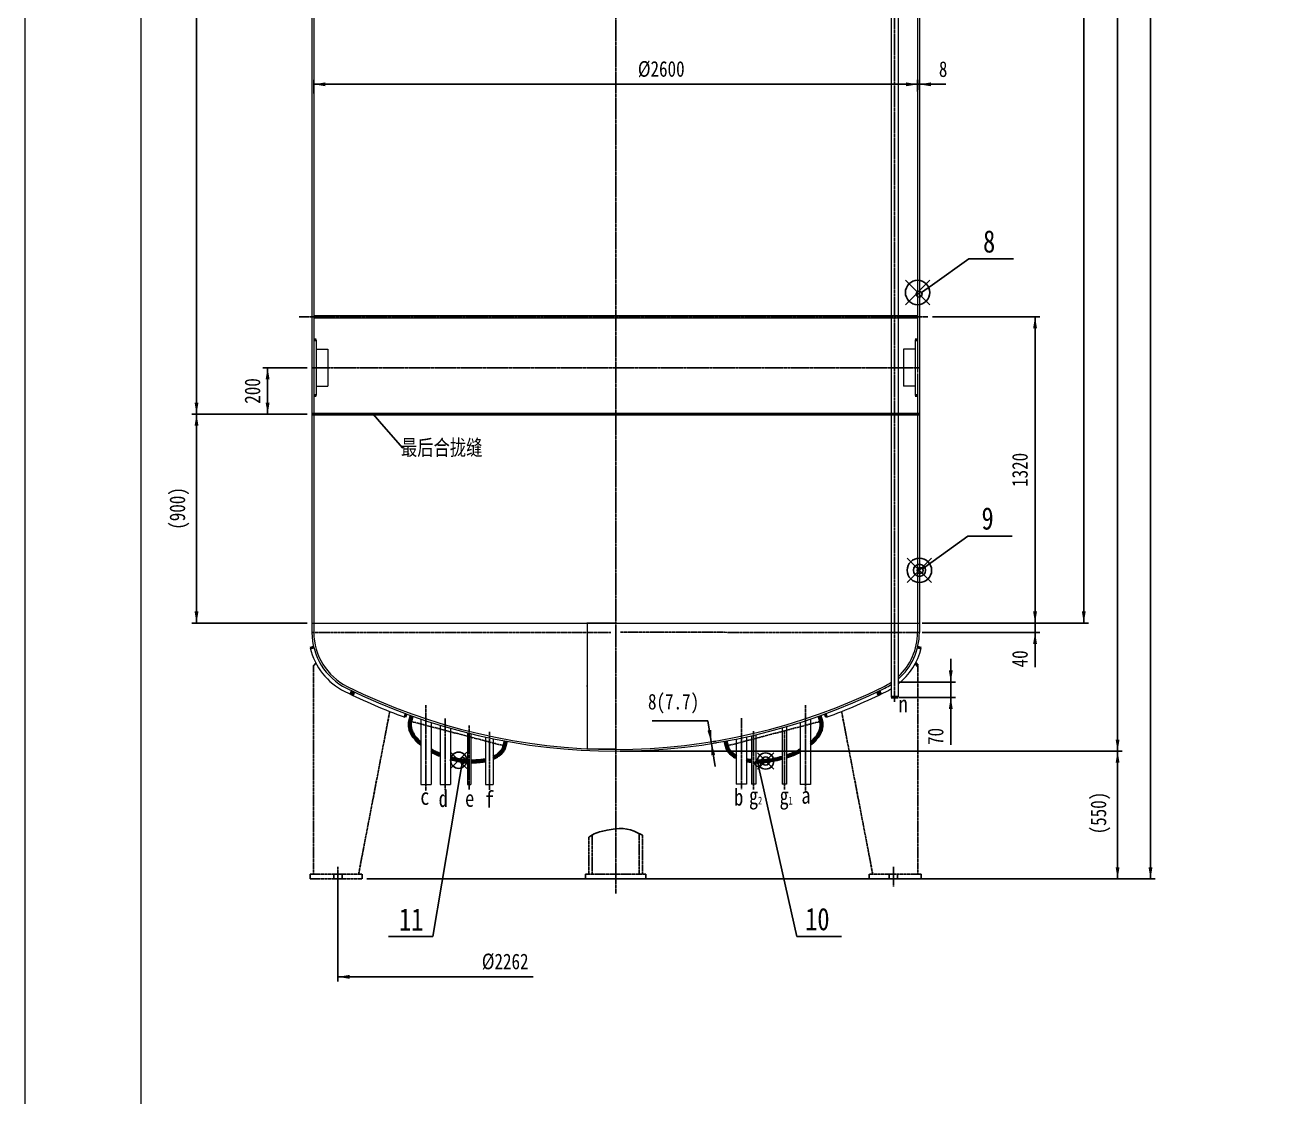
# Model space of a CAD drawing. Header units: millimetres. Extents: x 1505 to 130937, y -44938 to 37032.
# Drawn here: x 25703 to 31106, y 576 to 5194 of the extents above; entities that cross this region are included whole.
import ezdxf

# ---------------------------------------------------------------- set-up
doc = ezdxf.new("R2010")
doc.units = ezdxf.units.MM
for name, pattern in [('ACISOTGB', [16, 11, -1, 1, -1, 1, -1]), ('AM_ISO08W050', [16, 13, -1, 1, -1]), ('AM_ISO08W050x2', [16, 13, -1, 1, -1])]:
    doc.linetypes.add(name, pattern=pattern)
for name, color, linetype, lineweight in [('AM_0', 7, 'Continuous', 50), ('AM_1', 3, 'ACISOTGB', 25), ('AM_12', 7, 'Continuous', 50), ('AM_4', 3, 'Continuous', 25), ('AM_5', 3, 'Continuous', 25), ('AM_6', 2, 'Continuous', 15), ('AM_7', 4, 'AM_ISO08W050', 25), ('AM_PAREF', 4, 'Continuous', 25), ('CDRAFT0', 7, 'Continuous', 18), ('TILE1', 5, 'Continuous', 18), ('尺寸线层', 3, 'Continuous', 18)]:
    doc.layers.add(name, color=color, linetype=linetype, lineweight=lineweight)
doc.styles.get("Standard").update_dxf_attribs({"font": 'txt', "width": 0.8})
doc.dimstyles.new('AM_GB$0', dxfattribs={"dimtxt": 3.371484, "dimasz": 2.5, "dimexe": 1, "dimexo": 1, "dimgap": 2.088633, "dimtad": 1, "dimdsep": 46, "dimtxsty": 'Standard', "dimblk": 'NONE', "dimcen": 0, "dimdle": 5, "dimclrd": 256, "dimclre": 256, "dimclrt": 2, "dimadec": 0, "dimazin": 2, "dimtfac": 0.707107, "dimtdec": 3, "dimtmove": 2, "dimatfit": 3, "dimfxl": 1, "dimfrac": 2, "dimtolj": 1, "dimlwd": 18, "dimarcsym": 0})

# ---------------------------------------------------------------- blocks, each defined once
blk = doc.blocks.new('*X421')
at = {"layer": 'AM_PAREF'}
for p, q in [((29493.5, 3989.4), (29598.5, 4094.4)), ((29493.5, 4094.4), (29598.5, 3989.4))]:
    blk.add_line(p, q, dxfattribs=at)
blk.add_circle((29546, 4041.9), 52.5, dxfattribs=at)
blk = doc.blocks.new('*X424')
at = {"layer": 'CDRAFT0'}
blk.add_lwpolyline([(500, 200), (500, 16620), (11680, 16620), (11680, 200), (500, 200)], dxfattribs=at)
at = {"layer": 'TILE1'}
blk.add_line((0, 0), (0, 16820), dxfattribs=at)
blk = doc.blocks.new('*X426')
at = {"layer": 'AM_PAREF'}
for p, q in [((29501.5, 2792.5), (29606.5, 2897.5)), ((29501.5, 2897.5), (29606.5, 2792.5))]:
    blk.add_line(p, q, dxfattribs=at)
for radius in [52.5, 26.2]:
    blk.add_circle((29554, 2845), radius, dxfattribs=at)
blk = doc.blocks.new('*X459')
at = {"layer": 'AM_5'}
for points in [[(26946, 4938.8), (26996, 4947.1), (26996, 4930.5)], [(29546, 4938.8), (29496, 4947.1), (29496, 4930.5)]]:
    blk.add_hatch(color=256, dxfattribs=at).paths.add_polyline_path(points, flags=0)
for p, q in [((26946, 4898.9), (26946, 4958.8)), ((26946, 4938.8), (29546, 4938.8)), ((29546, 4907.9), (29546, 4958.8))]:
    blk.add_line(p, q, dxfattribs=at)
at = {"layer": 'AM_5', "color": 2, "insert": (28442.2, 5003.8), "char_height": 67.43, "width": 356, "attachment_point": 5, "line_spacing_factor": 1.37}
blk.add_mtext('%%C2600', dxfattribs=at)
blk = doc.blocks.new('_NONE')
blk = doc.blocks.new('*X460')
at = {"layer": 'AM_5'}
for points in [[(29546, 4938.8), (29496, 4947.1), (29496, 4930.5)], [(29554, 4938.8), (29604, 4947.1), (29604, 4930.5)]]:
    blk.add_hatch(color=256, dxfattribs=at).paths.add_polyline_path(points, flags=0)
for p, q in [((29446, 4938.8), (29668.1, 4938.8)), ((29546, 4957.7), (29546, 4958.8)), ((29554, 4915.4), (29554, 4958.8))]:
    blk.add_line(p, q, dxfattribs=at)
at = {"layer": 'AM_5', "color": 2, "insert": (29656.1, 5003.8), "char_height": 67.4, "width": 42, "attachment_point": 5, "line_spacing_factor": 1.37}
blk.add_mtext('8', dxfattribs=at)
blk = doc.blocks.new('*X462')
at = {"layer": 'AM_5'}
for points in [[(30407.3, 2065.7), (30399, 2015.7), (30415.6, 2015.7)], [(30407.3, 1515.2), (30399, 1565.2), (30415.6, 1565.2)]]:
    blk.add_hatch(color=256, dxfattribs=at).paths.add_polyline_path(points, flags=0)
for p, q in [((28266, 2065.7), (30427.3, 2065.7)), ((30407.3, 1515.2), (30407.3, 2065.7)), ((27174.8, 1515.2), (30427.3, 1515.2))]:
    blk.add_line(p, q, dxfattribs=at)
at = {"layer": 'AM_5', "color": 2, "insert": (30333.5, 1799.1), "char_height": 67.43, "width": 300, "attachment_point": 5, "rotation": 90, "line_spacing_factor": 1.37}
blk.add_mtext('(550)', dxfattribs=at)
blk = doc.blocks.new('*X463')
at = {"layer": 'AM_5'}
for points in [[(28657.3, 2106.4), (28657.8, 2157.1), (28641.4, 2154.5)], [(28658.5, 2098.5), (28674.5, 2050.4), (28658, 2047.8)]]:
    blk.add_hatch(color=256, dxfattribs=at).paths.add_polyline_path(points, flags=0)
for p, q in [((28643.2, 2196.4), (28403.2, 2196.4)), ((28643.2, 2196.4), (28674, 1999.7)), ((28667.2, 2107.9), (28677.1, 2109.5)), ((28668.4, 2100), (28678.3, 2101.6))]:
    blk.add_line(p, q, dxfattribs=at)
at = {"layer": 'AM_5', "color": 2, "insert": (28495.2, 2270.2), "char_height": 67.43, "width": 340, "attachment_point": 5, "line_spacing_factor": 1.37}
blk.add_mtext('8(7.7)', dxfattribs=at)
blk = doc.blocks.new('*X464')
at = {"layer": 'AM_5'}
blk.add_hatch(color=256, dxfattribs=at).paths.add_polyline_path([(27049.8, 1093.4), (27099.8, 1101.8), (27099.8, 1085.1)], flags=0)
for p, q in [((27049.8, 1492.4), (27049.8, 1073.4)), ((27049.8, 1093.4), (27891.2, 1093.4))]:
    blk.add_line(p, q, dxfattribs=at)
at = {"layer": 'AM_5', "color": 2, "insert": (27770.2, 1158.4), "char_height": 67.43, "width": 356, "attachment_point": 5, "line_spacing_factor": 1.37}
blk.add_mtext('%%C2262', dxfattribs=at)
blk = doc.blocks.new('*X476')
at = {"layer": 'AM_5'}
for points in [[(30407.3, 10069.7), (30415.6, 10019.7), (30399, 10019.7)], [(30407.3, 2065.7), (30415.6, 2115.7), (30399, 2115.7)]]:
    blk.add_hatch(color=256, dxfattribs=at).paths.add_polyline_path(points, flags=0)
for p, q in [((28266, 10069.7), (30427.3, 10069.7)), ((30407.3, 10069.7), (30407.3, 2065.7)), ((28266, 2065.7), (30427.3, 2065.7))]:
    blk.add_line(p, q, dxfattribs=at)
at = {"layer": 'AM_5', "color": 2, "insert": (30342.3, 6067.7), "char_height": 67.43, "width": 375.205, "attachment_point": 5, "rotation": 90, "line_spacing_factor": 1.37}
blk.add_mtext('～8008', dxfattribs=at)
blk = doc.blocks.new('*X480')
at = {"layer": 'AM_5'}
for points in [[(30261.7, 9517.7), (30253.4, 9467.7), (30270.1, 9467.7)], [(30261.7, 2617.7), (30253.4, 2667.7), (30270.1, 2667.7)]]:
    blk.add_hatch(color=256, dxfattribs=at).paths.add_polyline_path(points, flags=0)
for p, q in [((29574, 9517.7), (30281.7, 9517.7)), ((30261.7, 2617.7), (30261.7, 9517.7)), ((29574, 2617.7), (30281.7, 2617.7))]:
    blk.add_line(p, q, dxfattribs=at)
at = {"layer": 'AM_5', "color": 2, "insert": (30196.7, 6067.7), "char_height": 67.43, "width": 204, "attachment_point": 5, "rotation": 90, "line_spacing_factor": 1.37}
blk.add_mtext('6900', dxfattribs=at)
blk = doc.blocks.new('*X481')
at = {"layer": 'AM_5'}
for points in [[(30549.1, 10187.7), (30540.8, 10137.7), (30557.4, 10137.7)], [(30549.1, 1515.2), (30540.8, 1565.2), (30557.4, 1565.2)]]:
    blk.add_hatch(color=256, dxfattribs=at).paths.add_polyline_path(points, flags=0)
for p, q in [((28270.2, 10187.7), (30569.1, 10187.7)), ((30549.1, 1515.2), (30549.1, 10187.7)), ((29582.1, 1515.2), (30569.1, 1515.2))]:
    blk.add_line(p, q, dxfattribs=at)
at = {"layer": 'AM_5', "color": 2, "insert": (30484.1, 6048.3), "char_height": 67.43, "width": 375.205, "attachment_point": 5, "rotation": 90, "line_spacing_factor": 1.37}
blk.add_mtext('～8670', dxfattribs=at)
blk = doc.blocks.new('*X482')
at = {"layer": 'AM_5'}
for points in [[(26441, 3517.7), (26449.4, 3467.7), (26432.7, 3467.7)], [(26441, 2617.7), (26449.4, 2667.7), (26432.7, 2667.7)]]:
    blk.add_hatch(color=256, dxfattribs=at).paths.add_polyline_path(points, flags=0)
for p, q in [((26918, 3517.7), (26421, 3517.7)), ((26441, 3517.7), (26441, 2617.7)), ((26918, 2617.7), (26421, 2617.7))]:
    blk.add_line(p, q, dxfattribs=at)
at = {"layer": 'AM_5', "color": 2, "insert": (26367.3, 3111.5), "char_height": 67.43, "width": 300, "attachment_point": 5, "rotation": 90, "line_spacing_factor": 1.37}
blk.add_mtext('(900)', dxfattribs=at)
blk = doc.blocks.new('*X487')
at = {"layer": 'AM_5'}
for points in [[(30052, 2617.7), (30060.3, 2667.7), (30043.6, 2667.7)], [(30052, 2577.5), (30060.3, 2527.5), (30043.6, 2527.5)]]:
    blk.add_hatch(color=256, dxfattribs=at).paths.add_polyline_path(points, flags=0)
for p, q in [((30052, 2717.7), (30052, 2427.4)), ((29566, 2617.7), (30072, 2617.7)), ((29566, 2577.5), (30072, 2577.5))]:
    blk.add_line(p, q, dxfattribs=at)
at = {"layer": 'AM_5', "color": 2, "insert": (29987, 2463.4), "char_height": 67.43, "width": 96, "attachment_point": 5, "rotation": 90, "line_spacing_factor": 1.37}
blk.add_mtext('40', dxfattribs=at)
blk = doc.blocks.new('*X490')
at = {"layer": 'AM_5'}
for points in [[(30052, 3937.7), (30060.3, 3887.7), (30043.6, 3887.7)], [(30052, 2617.7), (30060.3, 2667.7), (30043.6, 2667.7)]]:
    blk.add_hatch(color=256, dxfattribs=at).paths.add_polyline_path(points, flags=0)
for p, q in [((29609.8, 3937.7), (30072, 3937.7)), ((30052, 3937.7), (30052, 2617.7)), ((29566, 2617.7), (30072, 2617.7))]:
    blk.add_line(p, q, dxfattribs=at)
at = {"layer": 'AM_5', "color": 2, "insert": (29987, 3277.7), "char_height": 67.43, "width": 192, "attachment_point": 5, "rotation": 90, "line_spacing_factor": 1.37}
blk.add_mtext('1320', dxfattribs=at)
blk = doc.blocks.new('*X494')
at = {"layer": 'AM_PAREF'}
for p, q in [((28856.6, 1988.6), (28926.6, 2058.6)), ((28856.6, 2058.6), (28926.6, 1988.6))]:
    blk.add_line(p, q, dxfattribs=at)
for radius in [35, 17.5]:
    blk.add_circle((28891.6, 2023.6), radius, dxfattribs=at)
blk = doc.blocks.new('*X498')
at = {"layer": 'AM_5', "color": 3}
for p, q in [((27248, 3464.9), (27201.9, 3517.7)), ((27329.9, 3371.1), (27248, 3464.9))]:
    blk.add_line(p, q, dxfattribs=at)
at = {"layer": 'AM_5', "color": 2, "insert": (27321.5, 3407.5), "char_height": 67.43, "width": 550.667, "attachment_point": 1, "line_spacing_factor": 1.37}
blk.add_mtext('最后合拢缝', dxfattribs=at)
blk = doc.blocks.new('*X499')
at = {"layer": 'AM_5'}
for points in [[(26441, 7517.7), (26449.4, 7467.7), (26432.7, 7467.7)], [(26441, 3517.7), (26449.4, 3567.7), (26432.7, 3567.7)]]:
    blk.add_hatch(color=256, dxfattribs=at).paths.add_polyline_path(points, flags=0)
for p, q in [((26918, 7517.7), (26421, 7517.7)), ((26441, 7517.7), (26441, 3517.7)), ((26918, 3517.7), (26421, 3517.7))]:
    blk.add_line(p, q, dxfattribs=at)
at = {"layer": 'AM_5', "color": 2, "insert": (26376, 5517.7), "char_height": 67.43, "width": 204, "attachment_point": 5, "rotation": 90, "line_spacing_factor": 1.37}
blk.add_mtext('4000', dxfattribs=at)
blk = doc.blocks.new('*X502')
at = {"layer": 'AM_5'}
for points in [[(26747.2, 3717.7), (26755.5, 3667.7), (26738.8, 3667.7)], [(26747.2, 3517.7), (26755.5, 3567.7), (26738.8, 3567.7)]]:
    blk.add_hatch(color=256, dxfattribs=at).paths.add_polyline_path(points, flags=0)
for p, q in [((26918, 3717.7), (26727.2, 3717.7)), ((26747.2, 3717.7), (26747.2, 3517.7)), ((26918, 3517.7), (26727.2, 3517.7))]:
    blk.add_line(p, q, dxfattribs=at)
at = {"layer": 'AM_5', "color": 2, "insert": (26682.2, 3617.7), "char_height": 67.43, "width": 150, "attachment_point": 5, "rotation": 90, "line_spacing_factor": 1.37}
blk.add_mtext('200', dxfattribs=at)
blk = doc.blocks.new('*X506')
at = {"layer": 'AM_5', "color": 3}
for p, q in [((28861.4, 2000.2), (28874, 1944.1)), ((29026.3, 1266.6), (28874, 1944.1)), ((29026.3, 1266.6), (29217.9, 1266.6))]:
    blk.add_line(p, q, dxfattribs=at)
blk.add_circle((28858.6, 2012.4), 12.5, dxfattribs=at)
at = {"layer": 'AM_5', "color": 2, "insert": (29062, 1292.8), "char_height": 96.33, "width": 120, "attachment_point": 7, "line_spacing_factor": 1.37}
blk.add_mtext('10', dxfattribs=at)
blk = doc.blocks.new('*X507')
at = {"layer": 'AM_5', "color": 3}
for p, q in [((29762.1, 2992.6), (29613.5, 2884.8)), ((29762.1, 2992.6), (29953.8, 2992.6)), ((29567, 2851), (29613.5, 2884.8))]:
    blk.add_line(p, q, dxfattribs=at)
blk.add_circle((29556.9, 2843.6), 12.5, dxfattribs=at)
at = {"layer": 'AM_5', "color": 2, "insert": (29821.3, 3018.9), "char_height": 96.3, "width": 57.143, "attachment_point": 7, "line_spacing_factor": 1.37}
blk.add_mtext('9', dxfattribs=at)
blk = doc.blocks.new('*X508')
at = {"layer": 'AM_5', "color": 3}
for p, q in [((29767.3, 4186.3), (29609.9, 4075.2)), ((29767.3, 4186.3), (29958.9, 4186.3)), ((29563, 4042.1), (29609.9, 4075.2))]:
    blk.add_line(p, q, dxfattribs=at)
blk.add_circle((29552.7, 4034.8), 12.5, dxfattribs=at)
at = {"layer": 'AM_5', "color": 2, "insert": (29828.1, 4212.5), "char_height": 96.3, "width": 60, "attachment_point": 7, "line_spacing_factor": 1.37}
blk.add_mtext('8', dxfattribs=at)
blk = doc.blocks.new('*X605')
at = {"layer": 'AM_PAREF'}
for p, q in [((27534.9, 1991.8), (27604.9, 2061.8)), ((27534.9, 2061.8), (27604.9, 1991.8))]:
    blk.add_line(p, q, dxfattribs=at)
blk.add_circle((27569.9, 2026.8), 35, dxfattribs=at)
blk = doc.blocks.new('*X628')
at = {"layer": 'AM_5', "color": 3}
for p, q in [((27585.1, 2013.5), (27575.5, 1956.8)), ((27458.9, 1266.6), (27575.5, 1956.8)), ((27458.9, 1266.6), (27267.3, 1266.6))]:
    blk.add_line(p, q, dxfattribs=at)
blk.add_circle((27587.2, 2025.8), 12.5, dxfattribs=at)
at = {"layer": 'AM_5', "color": 2, "insert": (27313.1, 1292.8), "char_height": 96.33, "width": 86.053, "attachment_point": 7, "line_spacing_factor": 1.37}
blk.add_mtext('11', dxfattribs=at)
blk = doc.blocks.new('*X943')
at = {"layer": 'AM_5'}
for points in [[(29689, 2363.4), (29697.3, 2413.4), (29680.7, 2413.4)], [(29689, 2297.7), (29697.3, 2247.7), (29680.7, 2247.7)]]:
    blk.add_hatch(color=256, dxfattribs=at).paths.add_polyline_path(points, flags=0)
for p, q in [((29689, 2463.4), (29689, 2093.2)), ((29467.2, 2363.4), (29709, 2363.4)), ((29467.2, 2297.7), (29709, 2297.7))]:
    blk.add_line(p, q, dxfattribs=at)
at = {"layer": 'AM_5', "color": 2, "insert": (29624, 2129.2), "char_height": 67.43, "width": 140, "attachment_point": 5, "rotation": 90, "line_spacing_factor": 1.37}
blk.add_mtext('70', dxfattribs=at)
blk = doc.blocks.new('*X1005')
at = {"layer": '尺寸线层'}
for points in [[(28123.1, 2617.7), (28123.5, 2615.2), (28122.7, 2615.2)], [(28123.1, 2073.7), (28123.5, 2076.2), (28122.7, 2076.2)]]:
    blk.add_hatch(color=256, dxfattribs=at).paths.add_polyline_path(points, flags=0)
for p, q in [((28245, 2617.7), (28122.1, 2617.7)), ((28123.1, 2617.7), (28123.1, 2073.7)), ((28245, 2073.7), (28122.1, 2073.7))]:
    blk.add_line(p, q, dxfattribs=at)
at = {"layer": '尺寸线层', "color": 2, "insert": (28119.9, 2345.7), "char_height": 3.37, "width": 7.65, "attachment_point": 5, "rotation": 90, "line_spacing_factor": 1.37}
blk.add_mtext('544', dxfattribs=at)

msp = doc.modelspace()

# ---------------------------------------------------------------- linework, layer by layer
at = {"layer": 'AM_0'}
for p, q in [((26955.95625, 3837.65023), (26945.95625, 3837.65023)), ((29535.95625, 3837.65023), (29545.95625, 3837.65023)), ((26955.95625, 3597.65023), (26945.95625, 3597.65023)), ((29535.95625, 3597.65023), (29545.95625, 3597.65023)), ((26937.95625, 3517.65023), (28267.15625, 3517.65023)), ((28267.15625, 3517.65023), (29553.95625, 3517.65023)), ((26930.03019, 2510.22623), (26945.57532, 2514.01423)), ((29561.8823, 2510.22623), (29546.33717, 2514.01423)), ((29536.79698, 2444.29067), (29547.12842, 2433.95922)), ((27104.87402, 2310.51996), (27111.26366, 2325.18871)), ((29387.03847, 2310.51996), (29380.64883, 2325.18871)), ((27112.2084, 2307.32513), (27118.59804, 2321.99389)), ((29379.70409, 2307.32513), (29373.31445, 2321.99389)), ((29432.15625, 2297.74676), (29462.15625, 2297.74676)), ((27338.41493, 2211.58915), (27343.94872, 2226.60172)), ((27358.75909, 2195.47474), (27364.45712, 2217.18365)), ((29127.34998, 2193.95149), (29121.3153, 2216.94298)), ((29133.1534, 2195.47474), (29126.98624, 2218.971)), ((29153.49756, 2211.58915), (29147.96377, 2226.60172)), ((27364.56251, 2193.95149), (27370.13749, 2215.19158)), ((27764.99867, 2088.84733), (27770.57365, 2110.08742)), ((27770.80209, 2087.32408), (27776.50012, 2109.03299)), ((27770.80209, 2087.32408), (27776.50012, 2109.03299)), ((28721.1104, 2087.32408), (28715.6083, 2108.28652)), ((28721.1104, 2087.32408), (28715.6083, 2108.28652)), ((28726.9139, 2088.84703), (28721.52535, 2109.37684))]:
    msp.add_line(p, q, dxfattribs=at)
for points, knots in [([(27406.31006, 2094.51695), (27400.27201, 2099.51765), (27394.68965, 2104.67603), (27383.14278, 2116.71091), (27377.49446, 2123.66966), (27368.05943, 2137.92953), (27364.27054, 2145.23429), (27359.7616, 2157.53296), (27358.43577, 2162.45806), (27356.7995, 2172.33848), (27356.49084, 2177.29419), (27356.94481, 2186.69336), (27357.62234, 2191.14383), (27358.75909, 2195.47474)], [0, 0, 0, 0, 19.6890441088, 19.6890441088, 44.7973833702, 44.7973833702, 69.9057226316, 69.9057226316, 86.3811747664, 86.3811747664, 102.8566269013, 102.8566269013, 117.9786344489, 117.9786344489, 117.9786344489, 117.9786344489]), ([(27406.31006, 2102.38419), (27400.19124, 2107.70088), (27394.62294, 2113.17018), (27382.46967, 2126.85383), (27376.5632, 2135.19244), (27369.36328, 2148.90009), (27367.17068, 2154.20167), (27364.01458, 2164.82099), (27363.05362, 2170.13673), (27362.5453, 2179.02886), (27362.65207, 2182.62835), (27363.39903, 2188.80313), (27363.89327, 2191.40174), (27364.56251, 2193.95149)], [0, 0, 0, 0, 19.8494190637, 19.8494190637, 48.6855285301, 48.6855285301, 66.6300114793, 66.6300114793, 84.5744944285, 84.5744944285, 96.9549311074, 96.9549311074, 106.1408152443, 106.1408152443, 106.1408152443, 106.1408152443]), ([(29085.60243, 2094.51695), (29091.64048, 2099.51765), (29097.22284, 2104.67603), (29108.76971, 2116.71091), (29114.41803, 2123.66966), (29123.85306, 2137.92953), (29127.64195, 2145.23429), (29132.15089, 2157.53296), (29133.47672, 2162.45806), (29135.11299, 2172.33848), (29135.42165, 2177.29419), (29134.96768, 2186.69336), (29134.29015, 2191.14383), (29133.1534, 2195.47474)], [0, 0, 0, 0, 19.6890441088, 19.6890441088, 44.7973833702, 44.7973833702, 69.9057226316, 69.9057226316, 86.3811747664, 86.3811747664, 102.8566269013, 102.8566269013, 117.9786344489, 117.9786344489, 117.9786344489, 117.9786344489]), ([(29085.60243, 2102.38419), (29091.72125, 2107.70088), (29097.28955, 2113.17018), (29109.44282, 2126.85383), (29115.34929, 2135.19244), (29122.54921, 2148.90009), (29124.74181, 2154.20167), (29127.89791, 2164.82099), (29128.85887, 2170.13673), (29129.36719, 2179.02886), (29129.26042, 2182.62835), (29128.51346, 2188.80313), (29128.01922, 2191.40174), (29127.34998, 2193.95149)], [0, 0, 0, 0, 19.8494190637, 19.8494190637, 48.6855285301, 48.6855285301, 66.6300114793, 66.6300114793, 84.5744944285, 84.5744944285, 96.9549311074, 96.9549311074, 106.1408152443, 106.1408152443, 106.1408152443, 106.1408152443]), ([(27489.88188, 2053.15516), (27485.42316, 2054.95214), (27481.02696, 2056.82236), (27467.9041, 2062.7098), (27459.41049, 2066.94407), (27451.31006, 2071.42251)], [0, 0, 0, 0, 14.0692290826, 14.0692290826, 42.7142542834, 42.7142542834, 42.7142542834, 42.7142542834]), ([(27489.88188, 2046.69397), (27482.09954, 2049.77428), (27474.49382, 2053.07614), (27461.71902, 2059.14312), (27456.44283, 2061.81517), (27451.31006, 2064.58558)], [0, 0, 0, 0, 24.5634869274, 24.5634869274, 42.5504938831, 42.5504938831, 42.5504938831, 42.5504938831]), ([(27764.99867, 2088.84733), (27764.0968, 2085.41129), (27762.87552, 2082.05516), (27759.82755, 2075.57714), (27757.99932, 2072.45007), (27753.78164, 2066.46859), (27751.39129, 2063.61151), (27746.09542, 2058.18929), (27743.18932, 2055.62307), (27733.65056, 2048.28926), (27726.27426, 2043.99208), (27718.06217, 2040.32777)], [0, 0, 0, 0, 11.5940536582, 11.5940536582, 23.1881073164, 23.1881073164, 34.7821609745, 34.7821609745, 46.3762146327, 46.3762146327, 69.9672244034, 69.9672244034, 69.9672244034, 69.9672244034]), ([(27770.80209, 2087.32408), (27769.8374, 2083.64868), (27768.54276, 2080.06032), (27765.3331, 2073.1368), (27763.41875, 2069.802), (27759.03123, 2063.4376), (27756.55862, 2060.40778), (27751.11717, 2054.67463), (27748.14852, 2051.97087), (27738.71503, 2044.46228), (27731.62524, 2040.12085), (27721.94646, 2035.48293), (27720.02422, 2034.61675), (27718.06217, 2033.78548)], [0, 0, 0, 0, 12.1326875243, 12.1326875243, 24.2653750485, 24.2653750485, 36.3980625728, 36.3980625728, 48.5307500971, 48.5307500971, 72.2685241452, 72.2685241452, 77.9940326459, 77.9940326459, 77.9940326459, 77.9940326459]), ([(28721.1104, 2087.32408), (28722.07509, 2083.64868), (28723.36973, 2080.06032), (28726.57939, 2073.1368), (28728.49374, 2069.802), (28732.88126, 2063.4376), (28735.35387, 2060.40778), (28740.79532, 2054.67463), (28743.76397, 2051.97087), (28752.28792, 2045.18623), (28758.23932, 2041.39923), (28764.72233, 2038.05603)], [0, 0, 0, 0, 11.9712815353, 11.9712815353, 23.9425630705, 23.9425630705, 35.9138446058, 35.9138446058, 47.885126141, 47.885126141, 67.894622415, 67.894622415, 67.894622415, 67.894622415]), ([(28726.91382, 2088.84733), (28727.81569, 2085.41129), (28729.03697, 2082.05516), (28732.08494, 2075.57714), (28733.91317, 2072.45007), (28738.13085, 2066.46859), (28740.5212, 2063.61151), (28745.81707, 2058.18929), (28748.72317, 2055.62307), (28755.79314, 2050.18737), (28760.08965, 2047.40201), (28764.72233, 2044.85336)], [0, 0, 0, 0, 11.3789631371, 11.3789631371, 22.7579262742, 22.7579262742, 34.1368894114, 34.1368894114, 45.5158525485, 45.5158525485, 59.7316924072, 59.7316924072, 59.7316924072, 59.7316924072]), ([(28981.30749, 2045.5145), (29006.48933, 2054.95214), (29010.88553, 2056.82236), (29024.00839, 2062.7098), (29032.502, 2066.94407), (29040.60243, 2071.42251)], [0, 0, 0, 0, 21.343608123, 21.343608123, 64.7993077185, 64.7993077185, 64.7993077185, 64.7993077185]), ([(28981.30749, 2039.69169), (29009.81295, 2049.77428), (29017.41867, 2053.07614), (29030.19347, 2059.14312), (29035.46966, 2061.81517), (29040.60243, 2064.58558)], [0, 0, 0, 0, 37.186428235, 37.186428235, 64.4167862578, 64.4167862578, 64.4167862578, 64.4167862578]), ([(27608.38909, 2025.69859), (27600.86575, 2026.12075), (27595.29414, 2026.67661), (27576.89718, 2028.93639), (27563.94943, 2031.19677), (27545.66171, 2035.32766), (27540.25587, 2036.66669), (27534.88188, 2038.11554)], [0, 0, 0, 0, 17.5886228519, 17.5886228519, 57.7700409378, 57.7700409378, 74.696800213, 74.696800213, 74.696800213, 74.696800213]), ([(27608.38909, 2019.68069), (27605.50023, 2019.74751), (27604.61019, 2019.81774), (27592.19981, 2020.84319), (27580.49718, 2022.3641), (27557.44603, 2026.42419), (27546.09929, 2028.92721), (27534.88188, 2031.90408)], [0, 0, 0, 0, 2.8266079064, 2.8266079064, 39.3646129056, 39.3646129056, 74.6673682664, 74.6673682664, 74.6673682664, 74.6673682664]), ([(27686.06217, 2030.09253), (27682.81132, 2029.38603), (27679.48989, 2028.74845), (27663.14549, 2026.00627), (27649.23048, 2024.84956), (27631.29871, 2024.6866), (27627.85815, 2024.71203), (27622.38909, 2024.79345)], [0, 0, 0, 0, 11.1971943959, 11.1971943959, 54.0381853202, 54.0381853202, 64.0874725133, 64.0874725133, 64.0874725133, 64.0874725133]), ([(27686.06217, 2023.95654), (27680.67692, 2022.82136), (27675.12043, 2021.87089), (27659.23057, 2019.73653), (27648.57005, 2018.95536), (27633.22712, 2018.67728), (27628.82969, 2018.6894), (27622.38909, 2018.79155)], [0, 0, 0, 0, 18.3531453728, 18.3531453728, 51.1073228927, 51.1073228927, 64.0467575948, 64.0467575948, 64.0467575948, 64.0467575948]), ([(28809.72233, 2029.29017), (28811.72654, 2028.89476), (28813.75592, 2028.52475), (28820.69949, 2027.35979), (28825.72601, 2026.68423), (28830.8702, 2026.15396)], [0, 0, 0, 0, 6.3253922698, 6.3253922698, 21.389462428, 21.389462428, 21.389462428, 21.389462428]), ([(28809.72233, 2023.17776), (28813.88766, 2022.37957), (28818.14949, 2021.68855), (28825.25489, 2020.73414), (28828.04646, 2020.40686), (28830.8702, 2020.12247)], [0, 0, 0, 0, 13.0832596447, 13.0832596447, 21.3765370011, 21.3765370011, 21.3765370011, 21.3765370011]), ([(28848.8702, 2024.90835), (28851.62467, 2024.80664), (28854.40434, 2024.74303), (28860.61378, 2024.6866), (28864.05434, 2024.71203), (28885.5234, 2025.69859)], [0, 0, 0, 0, 16.5533708346, 16.5533708346, 36.6788052757, 36.6788052757, 36.6788052757, 36.6788052757]), ([(28848.8702, 2018.90421), (28850.68385, 2018.83863), (28852.50753, 2018.78925), (28858.68537, 2018.67728), (28863.0828, 2018.6894), (28885.5234, 2019.68069)], [0, 0, 0, 0, 10.8828857067, 10.8828857067, 36.6779638003, 36.6779638003, 36.6779638003, 36.6779638003]), ([(28885.5234, 2025.69859), (28891.04674, 2026.12075), (28896.61835, 2026.67661), (28915.01531, 2028.93639), (28927.96306, 2031.19677), (28946.25078, 2035.32766), (28951.65662, 2036.66669), (28963.30749, 2040.43481)], [0, 0, 0, 0, 18.6914231156, 18.6914231156, 61.3922015193, 61.3922015193, 79.3802624523, 79.3802624523, 79.3802624523, 79.3802624523]), ([(28885.5234, 2019.68069), (28886.41226, 2019.74751), (28887.3023, 2019.81774), (28899.71268, 2020.84319), (28911.41531, 2023.83659), (28934.46646, 2028.21063), (28945.8132, 2028.92721), (28963.30749, 2034.92125)], [0, 0, 0, 0, 3.0148798906, 3.0148798906, 41.9865732289, 41.9865732289, 79.6407406075, 79.6407406075, 79.6407406075, 79.6407406075])]:
    msp.add_open_spline(points, degree=3, knots=knots, dxfattribs=at)
at = {"layer": 'AM_1', "linetype": 'ACISOTGB', "lineweight": 25}
for p, q in [((26937.95625, 2577.65023), (28224.75625, 2577.65023)), ((28267.15625, 2578.05268), (29553.95617, 2577.26628)), ((26955.11551, 2444.29067), (26944.78407, 2433.95922)), ((26944.78407, 2433.95922), (26944.78407, 1535.21021)), ((29547.12842, 2433.95922), (29547.12842, 1535.21021)), ((27273.05793, 2236.6757), (27138.82728, 1535.21021)), ((29218.85456, 2236.6757), (29353.08521, 1535.21021)), ((27358.75909, 2195.47474), (27770.80209, 2087.32408)), ((29133.1534, 2195.47474), (28721.1104, 2087.32408)), ((28130.95625, 1695.44364), (28130.95625, 1535.21021)), ((28144.95625, 1705.89218), (28144.95625, 1535.21021)), ((28346.95625, 1710.90512), (28346.95625, 1535.21021)), ((28360.95625, 1703.97467), (28360.95625, 1535.21021)), ((27049.78407, 1567.13634), (27049.78407, 1483.28409)), ((26929.78407, 1535.21021), (27154.78407, 1535.21021)), ((26929.78407, 1535.21021), (26929.78407, 1515.21021)), ((26929.78407, 1515.21021), (27154.78407, 1515.21021)), ((27031.78407, 1535.21021), (27031.78407, 1515.21021)), ((27067.78407, 1535.21021), (27067.78407, 1515.21021)), ((27154.78407, 1535.21021), (27154.78407, 1515.21021)), ((28375.95625, 1535.21021), (28115.95625, 1535.21021)), ((28115.95625, 1535.21021), (28115.95625, 1515.21021)), ((28375.95625, 1515.21021), (28115.95625, 1515.21021)), ((28375.95625, 1535.21021), (28375.95625, 1515.21021)), ((29337.12842, 1535.21021), (29337.12842, 1515.21021)), ((29562.12842, 1535.21021), (29337.12842, 1535.21021)), ((29562.12842, 1515.21021), (29337.12842, 1515.21021)), ((29424.12842, 1535.21021), (29424.12842, 1515.21021)), ((29460.12842, 1535.21021), (29460.12842, 1515.21021)), ((29562.12842, 1535.21021), (29562.12842, 1515.21021))]:
    msp.add_line(p, q, dxfattribs=at)
at = {"layer": 'AM_4'}
msp.add_open_spline([(28130.95625, 1695.44364), (28151.45515, 1711.41378), (28224.07417, 1731.68374), (28297.2137, 1739.94555), (28349.24441, 1709.19988), (28360.95625, 1703.97467)], degree=3, knots=[0, 0, 0, 0, 55.8444184881, 205.851868001, 248.2456001072, 248.2456001072, 248.2456001072, 248.2456001072], dxfattribs=at)
at = {"layer": 'AM_7', "linetype": 'AM_ISO08W050', "lineweight": 25}
for p, q in [((28245.95624, 10240.45652), (28245.95624, 1452.2574)), ((29447.15625, 9349.54168), (29447.15625, 2277.60452)), ((26882.32407, 3937.65023), (29589.81278, 3937.65023)), ((26937.95625, 3717.65023), (29553.95625, 3717.65023)), ((27428.81006, 2264.26118), (27428.81006, 1895.58453)), ((29063.10243, 2264.26118), (29063.10243, 1895.58453)), ((27512.38188, 2205.91738), (27512.38188, 1899.80328)), ((27615.38909, 2176.64026), (27615.38909, 1900.74365)), ((28787.22233, 2208.6681), (28787.22233, 1902.554)), ((27702.06217, 2149.41127), (27702.06217, 1898.51356)), ((28839.8702, 2152.08515), (28839.8702, 1901.18744)), ((28972.30749, 2152.08515), (28972.30749, 1901.18744)), ((29442.12842, 1567.13634), (29442.12842, 1483.28409))]:
    msp.add_line(p, q, dxfattribs=at)
at = {"layer": 'AM_7', "linetype": 'AM_ISO08W050x2', "lineweight": 25}
for p, q in [((27107.42542, 2306.36101), (27116.04664, 2326.15283)), ((29384.48707, 2306.36101), (29375.86585, 2326.15283))]:
    msp.add_line(p, q, dxfattribs=at)
at = {"layer": 'CDRAFT0'}
for p, q in [((26937.95625, 9557.65023), (26937.95625, 2577.65023)), ((26945.95625, 9557.65023), (26945.95625, 3852.15023)), ((29462.15625, 7262.65023), (29462.15625, 2297.74676)), ((29432.15625, 6265.0658), (29432.15625, 2297.74676)), ((29545.95625, 6139.96092), (29545.95625, 3697.65023)), ((29553.95625, 6139.96092), (29553.95625, 2577.46322)), ((26945.95625, 3942.65023), (27045.95625, 3942.65023)), ((26945.95625, 3932.65023), (27045.95625, 3932.65023)), ((27045.95625, 3942.65023), (27045.95625, 3932.65023)), ((27045.95625, 3942.65023), (28245.95624, 3942.65023)), ((27045.95625, 3932.65023), (28245.95624, 3932.65023)), ((28245.95624, 3942.65023), (29545.95625, 3942.65023)), ((28245.95624, 3932.65023), (29545.95625, 3932.65023)), ((29445.95625, 3942.65023), (29445.95625, 3932.65023)), ((26945.95625, 3852.15023), (26945.95625, 2577.65023)), ((26955.95625, 3837.65023), (26955.95625, 3597.65023)), ((29535.95625, 3837.65023), (29535.95625, 3597.65023)), ((26955.95625, 3797.15023), (27005.95625, 3797.15023)), ((27005.95625, 3797.15023), (27005.95625, 3638.15023)), ((29485.95625, 3797.15023), (29485.95625, 3638.15023)), ((29535.95625, 3797.15023), (29485.95625, 3797.15023)), ((29545.95625, 3693.15023), (29545.95625, 3339.96092)), ((26955.95625, 3638.15023), (27005.95625, 3638.15023)), ((29535.95625, 3638.15023), (29485.95625, 3638.15023)), ((29545.95625, 3639.96092), (29545.95625, 2577.27117)), ((26937.95625, 2617.65023), (27476.82182, 2617.65023)), ((26937.95625, 2617.65023), (28245.95624, 2617.65023)), ((28245.95624, 2617.65023), (29553.95625, 2617.65023)), ((28267.15625, 2617.65023), (29553.95625, 2617.65023)), ((27406.31006, 2204.50903), (27406.31006, 1921.55153)), ((27451.31006, 2189.66121), (27451.31006, 1921.55153)), ((27489.88188, 2177.65032), (27489.88188, 1921.55153)), ((27534.88188, 2164.45968), (27534.88188, 1921.55153)), ((28963.30749, 2166.24696), (28963.30749, 1924.22541)), ((28981.30749, 2171.46668), (28981.30749, 1924.22541)), ((29040.60243, 2189.66121), (29040.60243, 1921.55153)), ((29085.60243, 2204.50903), (29085.60243, 1921.55153)), ((27608.38909, 2145.28755), (27608.38909, 1921.55153)), ((27622.38909, 2140.80237), (27622.38909, 1921.55153)), ((27686.06217, 2126.45911), (27686.06217, 1921.55153)), ((27718.06217, 2119.63538), (27718.06217, 1921.55153)), ((28764.72233, 2117.7657), (28764.72233, 1924.30225)), ((28809.72233, 2127.31329), (28809.72233, 1924.30225)), ((28830.8702, 2132.08779), (28830.8702, 1924.22541)), ((28848.8702, 2136.29752), (28848.8702, 1924.22541)), ((27406.31006, 1921.55153), (27451.31006, 1921.55153)), ((27489.88188, 1921.55153), (27534.88188, 1921.55153)), ((27608.38909, 1921.55153), (27622.38909, 1921.55153)), ((27686.06217, 1921.55153), (27718.06217, 1921.55153)), ((28809.72233, 1924.30225), (28764.72233, 1924.30225)), ((28848.8702, 1924.22541), (28830.8702, 1924.22541)), ((28981.30749, 1924.22541), (28963.30749, 1924.22541)), ((29085.60243, 1921.55153), (29040.60243, 1921.55153))]:
    msp.add_line(p, q, dxfattribs=at)
for centre, radius, start, end in [((27205.95625, 2577.46322), 268, 180, 243.61220004), ((27205.95625, 2577.46322), 260, 180, 243.61220004), ((29285.95625, 2577.46322), 268, 311.10664873, 360), ((29285.95625, 2577.46322), 260, 312.66357396, 0), ((27205.95625, 2577.46322), 284, 193.69479922, 243.61220004), ((29285.95625, 2577.46322), 284, 308.34699681, 346.30520078), ((28245.95624, 4673.65023), 2608, 243.61220004, 296.38779996), ((28245.95624, 4673.65023), 2600, 243.61220004, 296.38779996), ((29285.95625, 2577.46322), 260, 296.38779996, 304.21554076), ((29285.95625, 2577.46322), 268, 296.38779996, 303.06036904), ((29285.95625, 2577.46322), 284, 296.38779996, 300.98333462), ((28245.95624, 4673.65023), 2624, 243.61220004, 249.76558903), ((28245.95624, 4673.65023), 2624, 290.23441097, 296.38779996)]:
    msp.add_arc(centre, radius, start, end, dxfattribs=at)

# ---------------------------------------------------------------- block references
at = {"layer": 'AM_0', "linetype": 'Continuous', "lineweight": 18}
msp.add_blockref('*X424', (25702.83365, -5134.16804), dxfattribs=at)
at = {"layer": 'AM_12'}
for name in ['*X421', '*X426', '*X605', '*X494']:
    msp.add_blockref(name, (0, 0), dxfattribs=at)
at = {"layer": 'AM_5'}
for name in ['*X508', '*X498', '*X507', '*X628', '*X506']:
    msp.add_blockref(name, (0, 0), dxfattribs=at)

# ---------------------------------------------------------------- texts
at = {"layer": 'AM_6', "line_spacing_factor": 1.37}
for s, insert, char_height, width, attachment_point in [('n', (29464.17195, 2233.45366), 72.24609, 38.5714286, 7), ('d', (27483.59265, 1824.10777), 72.24609, 38.5714286, 7), ('f', (27682.74446, 1821.91065), 72.24609, 34.3570313, 7), ('b', (28756.34872, 1903.65981), 72.24609, 353.5881392, 1), ('g', (28820.15712, 1909.74866), 72.24609, 105.1430571, 1), ('g', (28951.69376, 1909.36392), 72.24609, 93.1429714, 1), ('a', (29045.67721, 1911.86283), 72.24609, 353.5881392, 1), ('c', (27404.78369, 1906.76175), 72.24609, 353.5881392, 1), ('e', (27597.57087, 1898.45259), 72.24609, 353.5881392, 1), ('2', (28858.72855, 1869.74891), 33.71508, 105.1430571, 1), ('1', (28990.26519, 1869.36417), 33.71508, 93.1429714, 1)]:
    msp.add_mtext(s, dxfattribs=dict(at, insert=insert, char_height=char_height, width=width, attachment_point=attachment_point))

# ---------------------------------------------------------------- dimensions: what is measured, and where the dimension line sits
at = {"layer": 'AM_5'}
for base, p1, p2, angle, text, picture, middle in [((30549.09347, 10187.65269), (29562.12842, 1515.21021), (28250.15453, 10187.65269), 90, '～8670', '*X481', (30549.09347, 6048.28914)), ((30407.29542, 2065.65023), (28245.95624, 10069.65023), (28245.95624, 2065.65023), 90, '～8008', '*X476', (30407.29542, 6067.65023)), ((26441.01965, 2617.65023), (26937.95625, 3517.65023), (26937.95625, 2617.65023), 90, '(900)', '*X482', (26441.01965, 3111.45087)), ((29688.98768, 2297.74676), (29447.15625, 2363.3638), (29447.15625, 2297.74676), 90, '70', '*X943', (29688.98768, 2129.2192)), ((28658.54054, 2098.47279), (28647.39165, 2104.82762), (28648.62683, 2096.92355), 278.88189731, '8(7.7)', '*X463', (28643.23291, 2196.42772)), ((30407.29542, 2065.65023), (27154.78407, 1515.21021), (28245.95624, 2065.65023), 90, '(550)', '*X462', (30407.29542, 1799.09156))]:
    dim = msp.add_linear_dim(base=base, p1=p1, p2=p2, angle=angle, text=text, dimstyle='AM_GB$0', override={"dimscale": 20, "dimsah": 1, "dimtfill": 1}, dxfattribs=at)
    dim.commit()
    dim.dimension.update_dxf_attribs({"geometry": picture, "text_midpoint": middle, "dimtype": 160})
for base, p1, p2, picture, middle in [((30261.74372, 9517.65023), (29553.95625, 2617.65023), (29553.95625, 9517.65023), '*X480', (30261.74372, 6067.65023)), ((26441.01965, 3517.65023), (26937.95625, 7517.65023), (26937.95625, 3517.65023), '*X499', (26441.01965, 5517.65023)), ((30051.98186, 2617.65023), (29589.81278, 3937.65023), (29545.95625, 2617.65023), '*X490', (30051.98186, 3277.65023)), ((26747.17268, 3517.65023), (26937.95625, 3717.65023), (26937.95625, 3517.65023), '*X502', (26747.17268, 3617.65023)), ((30051.98186, 2577.46322), (29545.95625, 2617.65023), (29545.95625, 2577.46322), '*X487', (30051.98186, 2463.46322))]:
    dim = msp.add_linear_dim(base=base, p1=p1, p2=p2, angle=90, dimstyle='AM_GB$0', override={"dimscale": 20, "dimsah": 1, "dimtfill": 1, "dimtzin": 8}, dxfattribs=at)
    dim.commit()
    dim.dimension.update_dxf_attribs({"geometry": picture, "text_midpoint": middle, "dimtype": 160})
for base, p1, p2, text, picture, middle in [((29545.95625, 4938.78552), (26945.95625, 4878.92972), (29545.95625, 4887.85691), '%%C2600', '*X459', (28442.22879, 4938.78552)), ((29037.66107, 1093.4248), (27049.78407, 1512.41621), (29037.66107, 1512.41621), '%%C2262', '*X464', (27770.17499, 1093.4248))]:
    dim = msp.add_linear_dim(base=base, p1=p1, p2=p2, text=text, dimstyle='AM_GB$0', override={"dimscale": 20, "dimsah": 1, "dimtfill": 1}, dxfattribs=at)
    dim.commit()
    dim.dimension.update_dxf_attribs({"geometry": picture, "text_midpoint": middle, "dimtype": 160})
dim = msp.add_linear_dim(base=(29553.95625, 4938.78926), p1=(29545.95625, 4937.73693), p2=(29553.95625, 4895.41401), dimstyle='AM_GB$0', override={"dimscale": 20, "dimsah": 1, "dimtfill": 1, "dimtzin": 8}, dxfattribs=at)
dim.commit()
dim.dimension.update_dxf_attribs({"geometry": '*X460', "text_midpoint": (29649.95625, 4938.78926), "dimtype": 160})
at = {"layer": '尺寸线层'}
dim = msp.add_linear_dim(base=(28123.13279, 2073.65023), p1=(28245.95624, 2617.65023), p2=(28245.95624, 2073.65023), angle=90, dimstyle='AM_GB$0', override={"dimsah": 1, "dimtfill": 1, "dimtzin": 8}, dxfattribs=at)
dim.commit()
dim.dimension.update_dxf_attribs({"geometry": '*X1005', "text_midpoint": (28123.13279, 2345.65023), "dimtype": 160})

doc.saveas('drawing.dxf')
